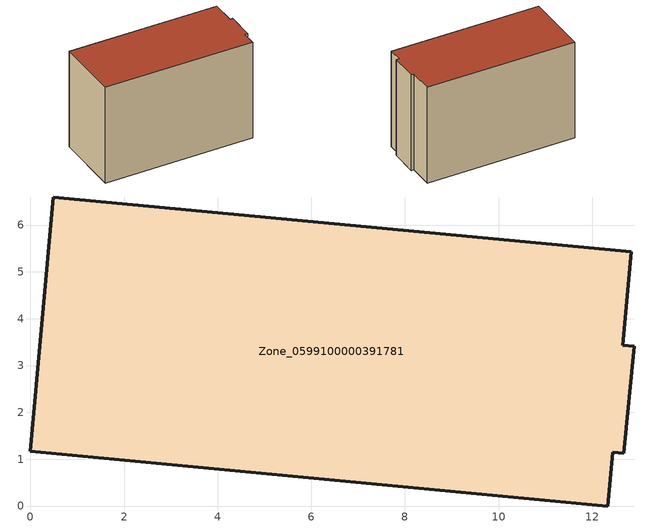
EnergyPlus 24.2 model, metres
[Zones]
Zone_0599100000391781
 floor ground (C_G): 12.33,0 0,1.17 0.49,6.6 12.83,5.43 12.65,3.43 12.89,3.41 12.67,1.13 12.43,1.15 z0
 wall outside (C_F): 0,1.17 12.33,0 12.43,1.15 12.67,1.13 12.89,3.41 12.65,3.43 12.83,5.43 0.49,6.6 0,1.17 z0:8.52
 roof outside (C_R): 12.83,5.43 0.49,6.6 0,1.17 12.33,0 12.43,1.15 12.67,1.13 12.89,3.41 12.65,3.43 z8.52
[BUILDING]
Pand.0599100000391781: North Axis=0; Terrain=City; Loads Convergence Tolerance Value=0.04; Temperature Convergence Tolerance Value=0.4; Solar Distribution=FullExterior; Maximum Number of Warmup Days=25; Minimum Number of Warmup Days=1
[Site:Location]
Rotterdam.The.Hague.AP_ZH_NLD Design_Conditions: Latitude=51.96; Longitude=4.45; Time Zone=1; Elevation=-4.5
[SITE:GROUNDTEMPERATURE:BUILDINGSURFACE]
18, 18, 18, 18, 18, 18, 18, 18, 18, 18, 18, 18
[MATERIAL] Thermal Absorptance=0.9; Solar Absorptance=0.7; Visible Absorptance=0.7
Name | Roughness | Thickness | Conductivity | Density | Specific Heat
G.TI.1992-2005 | MediumSmooth | 0.15 | 0.06 | 540 | 1210
F.TI.1992-2005 | Rough | 0.3 | 0.12 | 1920 | 840
R.TI.1992-2005 | MediumRough | 0.2 | 0.08 | 1500 | 1000
[CONSTRUCTION]
C_G: G.TI.1992-2005
C_F: F.TI.1992-2005
C_R: R.TI.1992-2005
[ZONE]
Zone_0599100000391781: Type=1; Multiplier=1; Ceiling Height=Autocalculate; Volume=Autocalculate; Floor Area=autocalculate; Part of Total Floor Area=Yes
[ZONEINFILTRATION:DESIGNFLOWRATE]
Infil_Zone_0599100000391781: Zone or ZoneList or Space or SpaceList=Zone_0599100000391781; Schedule=AlwaysOn; Design Flow Rate Calculation Method=Flow/Area; Flow Rate per Floor Area=0.0015; Constant Term Coefficient=1; Temperature Term Coefficient=0; Velocity Term Coefficient=0; Velocity Squared Term Coefficient=0
[HVACTEMPLATE:ZONE:IDEALLOADSAIRSYSTEM]
Zone_0599100000391781: Maximum Heating Supply Air Temperature=50; Minimum Cooling Supply Air Temperature=13; Maximum Heating Supply Air Humidity Ratio=0.0156; Minimum Cooling Supply Air Humidity Ratio=0.0077; Heating Limit=NoLimit; Cooling Limit=NoLimit; Dehumidification Control Type=ConstantSensibleHeatRatio; Cooling Sensible Heat Ratio=0.7; Dehumidification Setpoint=60; Humidification Control Type=None; Humidification Setpoint=30; Outdoor Air Method=None; Outdoor Air Flow Rate per Person=0.00944; Outdoor Air Flow Rate per Zone Floor Area=0; Outdoor Air Flow Rate per Zone=0; Demand Controlled Ventilation Type=None; Outdoor Air Economizer Type=NoEconomizer; Heat Recovery Type=None; Sensible Heat Recovery Effectiveness=0.7; Latent Heat Recovery Effectiveness=0.65
[ZONECONTROL:THERMOSTAT]
ThermostatControl_Zone_0599100000391781: Zone or ZoneList=Zone_0599100000391781; Control Type Schedule=DualSetpointControlType; Control 1=Thermostat_Zone_0599100000391781; Temperature Difference Between Cutout And Setpoint=0
[THERMOSTATSETPOINT:DUALSETPOINT]
Thermostat_Zone_0599100000391781: Heating Setpoint Temperature Schedule=HeatingSetpoint_Zone_0599100000391781; Cooling Setpoint Temperature Schedule=CoolingSetpoint_Zone_0599100000391781
[SCHEDULE:COMPACT]
HeatingSetpoint_Zone_0599100000391781: Through: 12/31, For: AllDays, Until: 24:00, 21
CoolingSetpoint_Zone_0599100000391781: Through: 12/31, For: AllDays, Until: 24:00, 24
DualSetpointControlType: Through: 12/31, For: AllDays, Until: 24:00, 4
AlwaysOn: Through: 12/31, For: AllDays, Until: 24:00, 1
